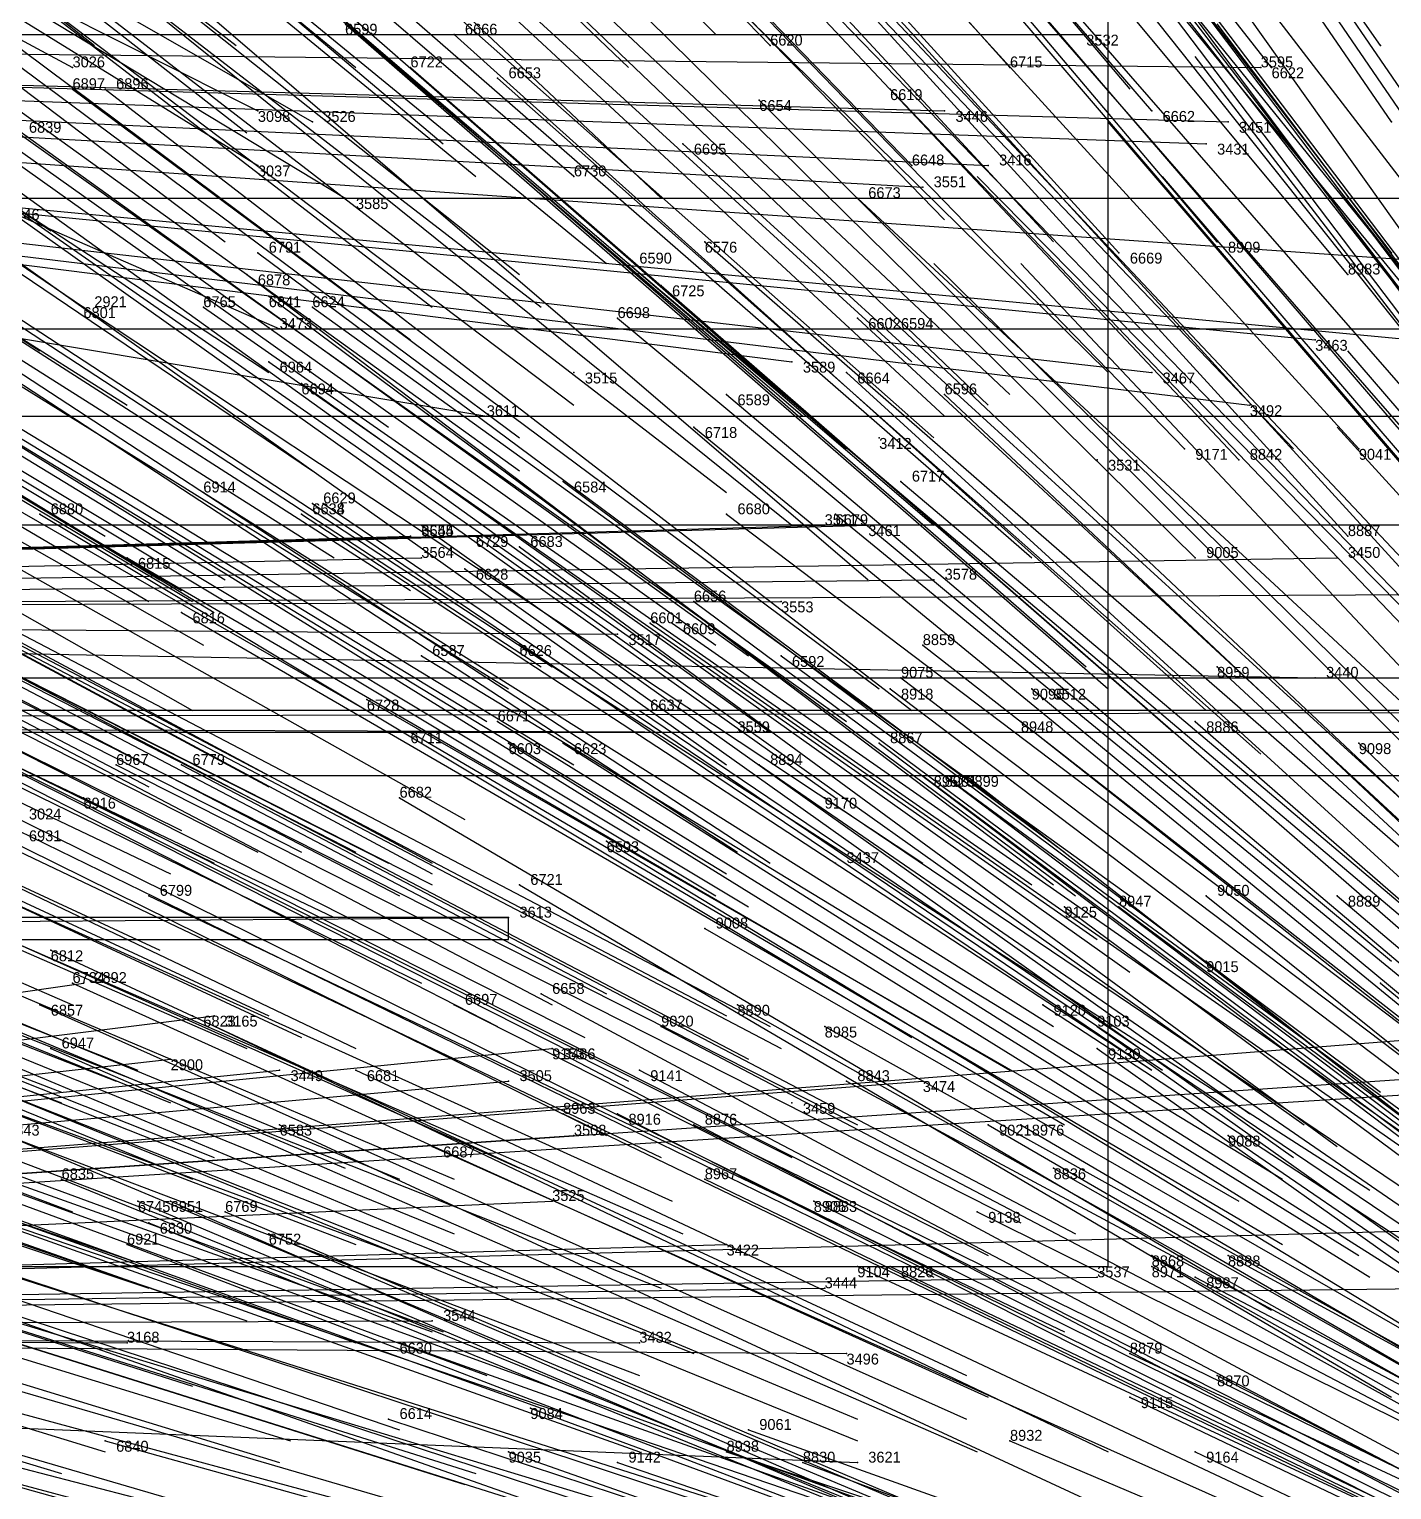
# Model space of a CAD drawing. Extents: x -0.5 to 0.59, y -0.5 to 0.59.
# Drawn here: x -0.269 to -0.144, y 0.0705 to 0.2045 of the extents above; entities that cross this region are included whole.
import ezdxf

# ---------------------------------------------------------------- set-up
doc = ezdxf.new("R2010")
doc.units = 0
for name, color, linetype in [('Clients', 3, 'CONTINUOUS'), ('Facilities', 3, 'CONTINUOUS'), ('Facilities_lines', 3, 'CONTINUOUS'), ('Min_max_boxes', 1, 'CONTINUOUS'), ('Normals', 1, 'CONTINUOUS'), ('Source_points', 5, 'CONTINUOUS'), ('Text', 3, 'CONTINUOUS')]:
    doc.layers.add(name, color=color, linetype=linetype)

msp = doc.modelspace()

# ---------------------------------------------------------------- linework, layer by layer
at = {"layer": 'Clients', "color": 5}
for p in [(-0.172, 0.204, -1.25), (-0.265, 0.201, -1.25), (-0.156, 0.201, -1.25), (-0.248, 0.197, -1.25), (-0.185, 0.197, -1.25), (-0.243, 0.196, -1.25), (-0.159, 0.196, -1.25), (-0.161, 0.194, -1.25), (-0.248, 0.192, -1.25), (-0.181, 0.192, -1.25), (-0.24, 0.189, -1.25), (-0.187, 0.19, -1.25), (-0.264, 0.179, -1.25), (-0.246, 0.177, -1.25), (-0.151, 0.176, -1.25), (-0.199, 0.174, -1.25), (-0.166, 0.173, -1.25), (-0.227, 0.169, -1.25), (-0.157, 0.17, -1.25), (-0.196, 0.159, -1.25), (-0.192, 0.159, -1.25), (-0.234, 0.158, -1.25), (-0.233, 0.156, -1.25), (-0.149, 0.156, -1.25), (-0.186, 0.154, -1.25), (-0.2, 0.152, -1.25), (-0.215, 0.149, -1.25), (-0.151, 0.145, -1.25), (-0.204, 0.14, -1.25), (-0.225, 0.123, -1.25), (-0.264, 0.117, -1.25), (-0.252, 0.114, -1.25), (-0.256, 0.11, -1.25), (-0.221, 0.111, -1.25), (-0.246, 0.109, -1.25), (-0.225, 0.108, -1.25), (-0.187, 0.108, -1.25), (-0.219, 0.103, -1.25), (-0.221, 0.097, -1.25), (-0.205, 0.093, -1.25), (-0.171, 0.09, -1.25), (-0.196, 0.089, -1.25), (-0.232, 0.086, -1.25), (-0.26, 0.084, -1.25), (-0.213, 0.084, -1.25), (-0.194, 0.083, -1.25), (-0.193, 0.073, -1.25)]:
    msp.add_point(p, dxfattribs=at)
at = {"layer": 'Facilities', "color": 3}
for p in [(-0.23, 0.204, -0.769), (-0.201, 0.203, -0.715), (-0.145, 0.203, -0.624), (-0.234, 0.201, -0.772), (-0.179, 0.201, -0.674), (-0.155, 0.201, -0.634), (-0.226, 0.2, -0.754), (-0.265, 0.199, -0.829), (-0.262, 0.199, -0.822), (-0.19, 0.199, -0.688), (-0.202, 0.198, -0.708), (-0.166, 0.197, -0.643), (-0.144, 0.196, -0.608), (-0.209, 0.194, -0.712), (-0.188, 0.192, -0.672), (-0.219, 0.191, -0.727), (-0.193, 0.189, -0.675), (-0.207, 0.185, -0.694), (-0.16, 0.185, -0.611), (-0.248, 0.184, -0.772), (-0.169, 0.184, -0.624), (-0.144, 0.184, -0.584), (-0.214, 0.183, -0.704), (-0.249, 0.182, -0.77), (-0.211, 0.181, -0.694), (-0.148, 0.182, -0.588), (-0.247, 0.18, -0.765), (-0.264, 0.179, -0.797), (-0.253, 0.179, -0.776), (-0.243, 0.179, -0.756), (-0.215, 0.178, -0.699), (-0.193, 0.178, -0.655), (-0.19, 0.178, -0.65), (-0.247, 0.174, -0.754), (-0.219, 0.173, -1.25), (-0.194, 0.173, -0.649), (-0.244, 0.172, -0.747), (-0.205, 0.171, -0.666), (-0.185, 0.171, -0.631), (-0.208, 0.168, -0.668), (-0.191, 0.167, -1.25), (-0.171, 0.165, -1.25), (-0.163, 0.166, -0.581), (-0.158, 0.165, -0.571), (-0.147, 0.166, -0.555), (-0.22, 0.163, -0.683), (-0.189, 0.163, -0.624), (-0.253, 0.162, -0.752), (-0.243, 0.161, -0.729), (-0.242, 0.161, -0.727), (-0.268, 0.16, -0.78), (-0.244, 0.16, -0.729), (-0.205, 0.16, -0.65), (-0.195, 0.16, -0.63), (-0.233, 0.159, -0.705), (-0.228, 0.158, -0.694), (-0.224, 0.157, -0.683), (-0.148, 0.158, -0.542), (-0.26, 0.156, -0.757), (-0.162, 0.156, -0.562), (-0.229, 0.155, -0.691), (-0.208, 0.152, -0.645), (-0.255, 0.151, -0.74), (-0.212, 0.15, -0.65), (-0.21, 0.15, -0.645), (-0.224, 0.148, -0.671), (-0.187, 0.148, -0.597), (-0.233, 0.147, -0.689), (-0.2, 0.147, -0.62), (-0.189, 0.145, -0.596), (-0.16, 0.146, -0.542), (-0.19, 0.144, -0.595), (-0.177, 0.144, -0.571), (-0.238, 0.143, -0.695), (-0.176, 0.143, -1.25), (-0.226, 0.141, -0.666), (-0.213, 0.142, -0.64), (-0.178, 0.141, -0.568), (-0.162, 0.141, -0.536), (-0.234, 0.14, -0.682), (-0.225, 0.139, -0.661), (-0.22, 0.139, -0.65), (-0.191, 0.139, -0.59), (-0.147, 0.139, -0.506), (-0.261, 0.137, -0.737), (-0.255, 0.137, -0.724), (-0.202, 0.137, -0.61), (-0.187, 0.136, -0.577), (-0.185, 0.136, -0.574), (-0.183, 0.136, -0.57), (-0.264, 0.134, -0.74), (-0.235, 0.134, -0.677), (-0.196, 0.134, -0.594), (-0.216, 0.13, -0.63), (-0.195, 0.128, -1.25), (-0.224, 0.126, -0.642), (-0.258, 0.125, -0.717), (-0.161, 0.125, -0.51), (-0.149, 0.125, -0.486), (-0.174, 0.124, -0.535), (-0.169, 0.124, -0.525), (-0.207, 0.122, -0.601), (-0.267, 0.12, -0.732), (-0.161, 0.119, -0.501), (-0.265, 0.117, -0.725), (-0.145, 0.117, -0.467), (-0.222, 0.116, -0.625), (-0.268, 0.115, -0.728), (-0.254, 0.114, -0.695), (-0.23, 0.115, -0.643), (-0.204, 0.115, -0.586), (-0.176, 0.115, -0.524), (-0.211, 0.113, -0.6), (-0.196, 0.113, -0.566), (-0.171, 0.113, -0.513), (-0.267, 0.111, -0.722), (-0.221, 0.111, -0.618), (-0.171, 0.111, -0.509), (-0.239, 0.109, -0.656), (-0.213, 0.109, -0.597), (-0.194, 0.108, -0.554), (-0.199, 0.106, -1.25), (-0.22, 0.105, -0.61), (-0.215, 0.105, -0.597), (-0.246, 0.104, -0.668), (-0.208, 0.104, -0.581), (-0.181, 0.104, -0.521), (-0.178, 0.104, -0.515), (-0.232, 0.102, -0.633), (-0.159, 0.103, -0.473), (-0.175, 0.1, -0.504), (-0.266, 0.099, -0.71), (-0.207, 0.099, -0.574), (-0.259, 0.097, -0.691), (-0.256, 0.097, -0.685), (-0.197, 0.097, -0.548), (-0.251, 0.096, -0.672), (-0.197, 0.096, -0.548), (-0.182, 0.096, -0.514), (-0.258, 0.095, -0.687), (-0.247, 0.094, -0.661), (-0.26, 0.093, -0.691), (-0.166, 0.092, -0.475), (-0.159, 0.092, -0.46), (-0.193, 0.091, -0.533), (-0.19, 0.091, -0.526), (-0.166, 0.091, -0.473), (-0.162, 0.09, -0.462), (-0.235, 0.084, -0.624), (-0.168, 0.083, -0.469), (-0.16, 0.081, -0.448), (-0.223, 0.078, -0.591), (-0.168, 0.079, -0.463), (-0.236, 0.077, -0.621), (-0.203, 0.076, -0.541), (-0.262, 0.075, -0.68), (-0.225, 0.074, -0.592), (-0.205, 0.074, -0.546), (-0.179, 0.075, -0.486), (-0.162, 0.074, -0.444), (-0.215, 0.073, -0.567), (-0.198, 0.073, -0.528)]:
    msp.add_point(p, dxfattribs=at)
at = {"layer": 'Facilities_lines', "color": 3}
for p, q in [((-0.402, 0.287, -1.25), (-0.24, 0.189, -1.25)), ((-0.402, 0.287, -1.25), (-0.248, 0.192, -1.25)), ((-0.402, 0.287, -1.25), (-0.243, 0.196, -1.25)), ((-0.413, 0.28, -1.247), (-0.264, 0.179, -1.25)), ((-0.413, 0.28, -1.247), (-0.265, 0.201, -1.25)), ((-0.413, 0.28, -1.247), (-0.248, 0.197, -1.25)), ((-0.423, 0.254, -1.25), (-0.246, 0.177, -1.25)), ((-0.437, 0.204, -1.25), (-0.181, 0.192, -1.25)), ((-0.437, 0.204, -1.25), (-0.161, 0.194, -1.25)), ((-0.437, 0.204, -1.25), (-0.185, 0.197, -1.25)), ((-0.437, 0.204, -1.25), (-0.159, 0.196, -1.25)), ((-0.437, 0.204, -1.25), (-0.151, 0.176, -1.25)), ((-0.437, 0.204, -1.25), (-0.166, 0.173, -1.25)), ((-0.437, 0.204, -1.25), (-0.157, 0.17, -1.25)), ((-0.437, 0.204, -1.25), (-0.172, 0.204, -1.25)), ((-0.437, 0.204, -1.25), (-0.142, 0.176, -1.25)), ((-0.437, 0.204, -1.25), (-0.187, 0.19, -1.25)), ((-0.437, 0.204, -1.25), (-0.199, 0.174, -1.25)), ((-0.437, 0.204, -1.25), (-0.123, 0.182, -1.25)), ((-0.437, 0.204, -1.25), (-0.156, 0.201, -1.25)), ((-0.437, 0.204, -1.25), (-0.227, 0.169, -1.25)), ((-0.473, 0.151, -1.242), (-0.192, 0.159, -1.25)), ((-0.473, 0.151, -1.242), (-0.196, 0.159, -1.25)), ((-0.473, 0.151, -1.242), (-0.234, 0.158, -1.25)), ((-0.473, 0.151, -1.242), (-0.149, 0.156, -1.25)), ((-0.473, 0.151, -1.242), (-0.233, 0.156, -1.25)), ((-0.473, 0.151, -1.242), (-0.186, 0.154, -1.25)), ((-0.473, 0.151, -1.242), (-0.068, 0.153, -1.25)), ((-0.473, 0.151, -1.242), (-0.2, 0.152, -1.25)), ((-0.473, 0.151, -1.242), (-0.151, 0.145, -1.25)), ((-0.473, 0.151, -1.242), (-0.215, 0.149, -1.25)), ((-0.477, 0.141, -1.244), (-0.065, 0.142, -1.25)), ((-0.477, 0.141, -1.244), (-0.204, 0.14, -1.25)), ((-0.481, 0.121, -1.24), (-0.225, 0.123, -1.25)), ((-0.483, 0.085, -1.25), (-0.264, 0.117, -1.25)), ((-0.483, 0.085, -1.25), (-0.252, 0.114, -1.25)), ((-0.483, 0.085, -1.25), (-0.127, 0.113, -1.25)), ((-0.483, 0.085, -1.25), (-0.221, 0.111, -1.25)), ((-0.483, 0.085, -1.25), (-0.256, 0.11, -1.25)), ((-0.483, 0.085, -1.25), (-0.116, 0.11, -1.25)), ((-0.483, 0.085, -1.25), (-0.246, 0.109, -1.25)), ((-0.483, 0.085, -1.25), (-0.187, 0.108, -1.25)), ((-0.483, 0.085, -1.25), (-0.225, 0.108, -1.25)), ((-0.483, 0.085, -1.25), (-0.139, 0.107, -1.25)), ((-0.483, 0.085, -1.25), (-0.219, 0.103, -1.25)), ((-0.483, 0.085, -1.25), (-0.221, 0.097, -1.25)), ((-0.483, 0.085, -1.25), (-0.115, 0.095, -1.25)), ((-0.483, 0.085, -1.25), (-0.205, 0.093, -1.25)), ((-0.483, 0.085, -1.25), (-0.171, 0.09, -1.25)), ((-0.483, 0.085, -1.25), (-0.138, 0.089, -1.25)), ((-0.483, 0.085, -1.25), (-0.196, 0.089, -1.25)), ((-0.483, 0.085, -1.25), (-0.232, 0.086, -1.25)), ((-0.483, 0.085, -1.25), (-0.26, 0.084, -1.25)), ((-0.483, 0.085, -1.25), (-0.213, 0.084, -1.25)), ((-0.483, 0.085, -1.25), (-0.194, 0.083, -1.25)), ((-0.483, 0.085, -1.25), (-0.193, 0.073, -1.25))]:
    msp.add_line(p, q, dxfattribs=at)
at = {"layer": 'Min_max_boxes', "color": 1}
for p, q in [((-0.17, 0.091, -1.25), (-0.17, 0.299, -1.25)), ((-0.17, 0.091, -1.093), (-0.17, 0.299, -1.093)), ((-0.402, 0.189, -1.25), (-0.122, 0.189, -1.25)), ((-0.402, 0.189, -1.25), (-0.122, 0.189, -1.25)), ((-0.423, 0.177, -1.25), (-0.126, 0.177, -1.25)), ((-0.423, 0.177, -1.25), (-0.126, 0.177, -1.25)), ((-0.437, 0.169, -1.25), (-0.123, 0.169, -1.25)), ((-0.437, 0.169, -1.25), (-0.123, 0.169, -1.25)), ((-0.068, 0.159, -1.25), (-0.473, 0.159, -1.25)), ((-0.068, 0.159, -1.242), (-0.473, 0.159, -1.242)), ((-0.473, 0.145, -1.25), (-0.068, 0.145, -1.25)), ((-0.473, 0.145, -1.242), (-0.068, 0.145, -1.242)), ((-0.065, 0.142, -1.25), (-0.477, 0.142, -1.25)), ((-0.065, 0.142, -1.244), (-0.477, 0.142, -1.244)), ((-0.477, 0.14, -1.25), (-0.065, 0.14, -1.25)), ((-0.477, 0.14, -1.244), (-0.065, 0.14, -1.244)), ((-0.115, 0.136, -1.25), (-0.483, 0.136, -1.25)), ((-0.115, 0.136, -0.978), (-0.483, 0.136, -0.978)), ((-0.225, 0.123, -1.25), (-0.481, 0.123, -1.25)), ((-0.225, 0.123, -1.24), (-0.481, 0.123, -1.24)), ((-0.225, 0.121, -1.25), (-0.225, 0.123, -1.25)), ((-0.225, 0.121, -1.24), (-0.225, 0.123, -1.24)), ((-0.225, 0.123, -1.25), (-0.225, 0.123, -1.24)), ((-0.481, 0.121, -1.25), (-0.225, 0.121, -1.25)), ((-0.481, 0.121, -1.24), (-0.225, 0.121, -1.24)), ((-0.225, 0.121, -1.25), (-0.225, 0.121, -1.24)), ((-0.429, 0.091, -1.25), (-0.17, 0.091, -1.25)), ((-0.429, 0.091, -1.093), (-0.17, 0.091, -1.093)), ((-0.17, 0.091, -1.25), (-0.17, 0.091, -1.093))]:
    msp.add_line(p, q, dxfattribs=at)
at = {"layer": 'Normals', "color": 1}
for p, q in [((-0.145, 0.203, -0.624), (-0.198, 0.279, -0.586)), ((-0.155, 0.201, -0.634), (-0.212, 0.274, -0.597)), ((-0.144, 0.196, -0.608), (-0.196, 0.272, -0.57)), ((-0.271, 0.27, -0.956), (-0.206, 0.204, -0.994)), ((-0.201, 0.203, -0.715), (-0.266, 0.27, -0.678)), ((-0.179, 0.201, -0.674), (-0.241, 0.27, -0.636)), ((-0.228, 0.27, -0.882), (-0.168, 0.199, -0.92)), ((-0.166, 0.197, -0.643), (-0.226, 0.267, -0.606)), ((-0.281, 0.265, -0.966), (-0.214, 0.201, -1.003)), ((-0.335, 0.26, -1.061), (-0.263, 0.203, -1.099)), ((-0.323, 0.26, -1.037), (-0.25, 0.203, -1.074)), ((-0.311, 0.26, -1.014), (-0.239, 0.201, -1.051)), ((-0.188, 0.192, -0.672), (-0.253, 0.259, -0.635)), ((-0.144, 0.184, -0.584), (-0.201, 0.258, -0.548)), ((-0.16, 0.185, -0.611), (-0.22, 0.256, -0.574)), ((-0.302, 0.254, -0.986), (-0.231, 0.194, -1.024)), ((-0.25, 0.254, -0.89), (-0.185, 0.187, -0.926)), ((-0.148, 0.182, -0.588), (-0.208, 0.254, -0.551)), ((-0.322, 0.252, -1.022), (-0.249, 0.195, -1.06)), ((-0.219, 0.191, -0.727), (-0.29, 0.252, -0.69)), ((-0.279, 0.253, -0.94), (-0.211, 0.189, -0.977)), ((-0.238, 0.253, -0.868), (-0.175, 0.185, -0.905)), ((-0.169, 0.184, -0.624), (-0.231, 0.252, -0.586)), ((-0.3, 0.25, -0.976), (-0.228, 0.191, -1.013)), ((-0.138, 0.175, -0.557), (-0.197, 0.247, -0.521)), ((-0.128, 0.171, -0.533), (-0.184, 0.244, -0.496)), ((-0.288, 0.242, -0.941), (-0.216, 0.183, -0.978)), ((-0.325, 0.241, -1.012), (-0.251, 0.185, -1.049)), ((-0.297, 0.24, -0.954), (-0.224, 0.182, -0.991)), ((-0.344, 0.238, -1.046), (-0.267, 0.186, -1.083)), ((-0.236, 0.238, -0.839), (-0.17, 0.173, -0.876)), ((-0.129, 0.165, -0.524), (-0.188, 0.238, -0.488)), ((-0.306, 0.236, -0.965), (-0.232, 0.179, -1.003)), ((-0.296, 0.236, -0.947), (-0.222, 0.179, -0.983)), ((-0.257, 0.237, -0.873), (-0.188, 0.174, -0.91)), ((-0.147, 0.166, -0.555), (-0.21, 0.235, -0.518)), ((-0.248, 0.234, -0.852), (-0.181, 0.17, -0.89)), ((-0.246, 0.234, -0.85), (-0.179, 0.171, -0.887)), ((-0.128, 0.161, -0.514), (-0.185, 0.234, -0.478)), ((-0.309, 0.232, -0.965), (-0.234, 0.176, -1.002)), ((-0.253, 0.232, -0.858), (-0.185, 0.169, -0.895)), ((-0.163, 0.166, -0.581), (-0.227, 0.232, -0.544)), ((-0.158, 0.165, -0.571), (-0.222, 0.233, -0.534)), ((-0.217, 0.233, -0.796), (-0.153, 0.166, -0.834)), ((-0.137, 0.161, -0.528), (-0.198, 0.231, -0.492)), ((-0.124, 0.157, -0.5), (-0.18, 0.231, -0.463)), ((-0.269, 0.23, -0.885), (-0.198, 0.169, -0.922)), ((-0.265, 0.228, -0.873), (-0.194, 0.166, -0.909)), ((-0.256, 0.229, -0.858), (-0.186, 0.167, -0.895)), ((-0.132, 0.159, -0.516), (-0.193, 0.229, -0.479)), ((-0.111, 0.152, -0.471), (-0.163, 0.228, -0.433)), ((-0.148, 0.158, -0.542), (-0.211, 0.227, -0.505)), ((-0.293, 0.226, -0.926), (-0.219, 0.17, -0.963)), ((-0.124, 0.153, -0.493), (-0.182, 0.226, -0.456)), ((-0.122, 0.153, -0.489), (-0.178, 0.226, -0.451)), ((-0.347, 0.225, -1.034), (-0.268, 0.175, -1.07)), ((-0.325, 0.224, -0.987), (-0.247, 0.173, -1.024)), ((-0.119, 0.148, -0.476), (-0.175, 0.223, -0.439)), ((-0.109, 0.147, -0.457), (-0.161, 0.223, -0.418)), ((-0.312, 0.222, -0.956), (-0.236, 0.168, -0.993)), ((-0.298, 0.222, -0.929), (-0.224, 0.167, -0.967)), ((-0.339, 0.22, -1.01), (-0.26, 0.17, -1.046)), ((-0.162, 0.156, -0.562), (-0.228, 0.221, -0.525)), ((-0.128, 0.15, -0.493), (-0.189, 0.221, -0.457)), ((-0.115, 0.146, -0.465), (-0.171, 0.22, -0.427)), ((-0.279, 0.219, -0.887), (-0.205, 0.162, -0.924)), ((-0.256, 0.219, -0.843), (-0.186, 0.159, -0.88)), ((-0.118, 0.145, -0.468), (-0.174, 0.219, -0.43)), ((-0.299, 0.218, -0.925), (-0.224, 0.164, -0.963)), ((-0.32, 0.216, -0.964), (-0.243, 0.164, -1.002)), ((-0.271, 0.217, -0.868), (-0.199, 0.159, -0.905)), ((-0.247, 0.217, -0.822), (-0.177, 0.156, -0.86)), ((-0.127, 0.146, -0.483), (-0.187, 0.216, -0.446)), ((-0.262, 0.214, -0.847), (-0.192, 0.154, -0.884)), ((-0.134, 0.145, -0.493), (-0.197, 0.214, -0.458)), ((-0.109, 0.138, -0.441), (-0.163, 0.214, -0.402)), ((-0.135, 0.144, -0.494), (-0.2, 0.211, -0.458)), ((-0.193, 0.209, -0.711), (-0.129, 0.141, -0.748)), ((-0.242, 0.207, -0.796), (-0.172, 0.146, -0.833)), ((-0.342, 0.206, -0.998), (-0.262, 0.158, -1.034)), ((-0.32, 0.206, -0.952), (-0.241, 0.156, -0.989)), ((-0.24, 0.205, -0.79), (-0.17, 0.144, -0.827)), ((-0.23, 0.204, -0.769), (-0.161, 0.142, -0.805)), ((-0.172, 0.204, -1.25), (-0.172, 0.204, -1.15)), ((-0.104, 0.131, -0.419), (-0.16, 0.205, -0.38)), ((-0.312, 0.203, -0.931), (-0.234, 0.153, -0.968)), ((-0.337, 0.202, -0.982), (-0.257, 0.154, -1.019)), ((-0.33, 0.202, -0.968), (-0.251, 0.154, -1.006)), ((-0.282, 0.202, -0.866), (-0.206, 0.148, -0.903)), ((-0.278, 0.201, -0.858), (-0.203, 0.147, -0.895)), ((-0.265, 0.201, -1.25), (-0.265, 0.201, -1.15)), ((-0.234, 0.201, -0.772), (-0.164, 0.14, -0.809)), ((-0.106, 0.129, -0.417), (-0.162, 0.202, -0.378)), ((-0.156, 0.201, -1.25), (-0.156, 0.201, -1.15)), ((-0.335, 0.2, -0.975), (-0.255, 0.153, -1.012)), ((-0.226, 0.2, -0.754), (-0.156, 0.138, -0.791)), ((-0.338, 0.199, -0.98), (-0.258, 0.152, -1.017)), ((-0.333, 0.199, -0.971), (-0.254, 0.152, -1.008)), ((-0.331, 0.199, -0.965), (-0.252, 0.151, -1.003)), ((-0.286, 0.199, -0.871), (-0.21, 0.146, -0.908)), ((-0.265, 0.199, -0.829), (-0.191, 0.144, -0.867)), ((-0.262, 0.199, -0.822), (-0.188, 0.142, -0.859)), ((-0.19, 0.199, -0.688), (-0.126, 0.132, -0.725)), ((-0.3, 0.197, -0.897), (-0.222, 0.146, -0.935)), ((-0.299, 0.197, -0.894), (-0.221, 0.146, -0.931)), ((-0.248, 0.197, -1.25), (-0.248, 0.197, -1.15)), ((-0.202, 0.198, -0.708), (-0.136, 0.132, -0.744)), ((-0.185, 0.197, -1.25), (-0.185, 0.197, -1.15)), ((-0.243, 0.196, -1.25), (-0.243, 0.196, -1.15)), ((-0.11, 0.126, -0.418), (-0.17, 0.196, -0.379)), ((-0.159, 0.196, -1.25), (-0.159, 0.196, -1.15)), ((-0.27, 0.195, -0.832), (-0.194, 0.141, -0.87)), ((-0.334, 0.194, -0.965), (-0.253, 0.148, -1.003)), ((-0.304, 0.193, -0.9), (-0.225, 0.144, -0.937)), ((-0.276, 0.194, -0.843), (-0.201, 0.14, -0.881)), ((-0.209, 0.194, -0.712), (-0.14, 0.131, -0.749)), ((-0.161, 0.194, -1.25), (-0.161, 0.194, -1.15)), ((-0.248, 0.192, -1.25), (-0.248, 0.192, -1.15)), ((-0.181, 0.192, -1.25), (-0.181, 0.192, -1.15)), ((-0.281, 0.191, -0.849), (-0.205, 0.137, -0.887)), ((-0.117, 0.125, -0.429), (-0.182, 0.191, -0.39)), ((-0.105, 0.121, -0.401), (-0.165, 0.191, -0.362)), ((-0.306, 0.189, -0.9), (-0.227, 0.141, -0.937)), ((-0.24, 0.189, -1.25), (-0.24, 0.189, -1.15)), ((-0.193, 0.189, -0.675), (-0.125, 0.126, -0.713)), ((-0.187, 0.19, -1.25), (-0.187, 0.19, -1.15)), ((-0.092, 0.117, -0.371), (-0.149, 0.19, -0.334)), ((-0.335, 0.188, -0.959), (-0.254, 0.142, -0.997)), ((-0.318, 0.188, -0.924), (-0.238, 0.142, -0.961)), ((-0.271, 0.188, -0.825), (-0.195, 0.134, -0.862)), ((-0.298, 0.185, -0.877), (-0.219, 0.137, -0.914)), ((-0.207, 0.185, -0.694), (-0.137, 0.124, -0.731)), ((-0.248, 0.184, -0.772), (-0.174, 0.129, -0.81)), ((-0.214, 0.183, -0.704), (-0.143, 0.123, -0.741)), ((-0.12, 0.118, -0.421), (-0.186, 0.183, -0.383)), ((-0.115, 0.116, -0.408), (-0.178, 0.183, -0.369)), ((-0.249, 0.182, -0.77), (-0.175, 0.126, -0.807)), ((-0.211, 0.181, -0.694), (-0.141, 0.12, -0.731)), ((-0.292, 0.18, -0.858), (-0.213, 0.131, -0.895)), ((-0.282, 0.18, -0.836), (-0.204, 0.129, -0.873)), ((-0.247, 0.18, -0.765), (-0.173, 0.125, -0.803)), ((-0.329, 0.179, -0.937), (-0.247, 0.135, -0.974)), ((-0.279, 0.179, -0.828), (-0.201, 0.128, -0.865)), ((-0.264, 0.179, -1.25), (-0.264, 0.179, -1.15)), ((-0.264, 0.179, -0.797), (-0.187, 0.128, -0.835)), ((-0.253, 0.179, -0.776), (-0.177, 0.126, -0.814)), ((-0.243, 0.179, -0.756), (-0.168, 0.125, -0.793)), ((-0.34, 0.178, -0.959), (-0.258, 0.135, -0.996)), ((-0.309, 0.177, -0.892), (-0.229, 0.132, -0.929)), ((-0.246, 0.177, -1.25), (-0.246, 0.177, -1.15)), ((-0.215, 0.178, -0.699), (-0.144, 0.119, -0.735)), ((-0.193, 0.178, -0.655), (-0.125, 0.115, -0.693)), ((-0.19, 0.178, -0.65), (-0.122, 0.114, -0.688)), ((-0.151, 0.176, -1.25), (-0.151, 0.176, -1.15)), ((-0.284, 0.175, -0.834), (-0.205, 0.127, -0.871)), ((-0.088, 0.105, -0.342), (-0.148, 0.175, -0.304)), ((-0.286, 0.173, -0.835), (-0.206, 0.125, -0.872)), ((-0.247, 0.174, -0.754), (-0.171, 0.121, -0.792)), ((-0.219, 0.173, -1.25), (-0.219, 0.173, -1.15)), ((-0.199, 0.174, -1.25), (-0.199, 0.174, -1.15)), ((-0.194, 0.173, -0.649), (-0.125, 0.11, -0.686)), ((-0.166, 0.173, -1.25), (-0.166, 0.173, -1.15)), ((-0.338, 0.172, -0.949), (-0.255, 0.131, -0.986)), ((-0.314, 0.172, -0.894), (-0.232, 0.128, -0.932)), ((-0.283, 0.172, -0.827), (-0.203, 0.124, -0.864)), ((-0.244, 0.172, -0.747), (-0.168, 0.118, -0.784)), ((-0.331, 0.171, -0.931), (-0.248, 0.129, -0.968)), ((-0.327, 0.171, -0.922), (-0.244, 0.129, -0.959)), ((-0.321, 0.171, -0.91), (-0.239, 0.129, -0.948)), ((-0.314, 0.171, -0.893), (-0.232, 0.127, -0.931)), ((-0.205, 0.171, -0.666), (-0.134, 0.111, -0.704)), ((-0.185, 0.171, -0.631), (-0.118, 0.108, -0.668)), ((-0.336, 0.169, -0.94), (-0.252, 0.128, -0.976)), ((-0.319, 0.17, -0.903), (-0.236, 0.128, -0.941)), ((-0.227, 0.169, -1.25), (-0.227, 0.169, -1.15)), ((-0.157, 0.17, -1.25), (-0.157, 0.17, -1.15)), ((-0.318, 0.168, -0.898), (-0.235, 0.125, -0.935)), ((-0.315, 0.168, -0.892), (-0.232, 0.126, -0.93)), ((-0.208, 0.168, -0.668), (-0.136, 0.109, -0.705)), ((-0.087, 0.1, -0.331), (-0.149, 0.168, -0.293)), ((-0.34, 0.167, -0.948), (-0.256, 0.127, -0.984)), ((-0.191, 0.167, -1.25), (-0.191, 0.167, -1.15)), ((-0.171, 0.165, -1.25), (-0.171, 0.165, -1.15)), ((-0.325, 0.163, -0.908), (-0.241, 0.123, -0.946)), ((-0.22, 0.163, -0.683), (-0.145, 0.107, -0.719)), ((-0.189, 0.163, -0.624), (-0.118, 0.103, -0.661)), ((-0.253, 0.162, -0.752), (-0.175, 0.113, -0.79)), ((-0.243, 0.161, -0.729), (-0.166, 0.109, -0.766)), ((-0.242, 0.161, -0.727), (-0.165, 0.109, -0.765)), ((-0.268, 0.16, -0.78), (-0.188, 0.112, -0.817)), ((-0.244, 0.16, -0.729), (-0.166, 0.109, -0.766)), ((-0.205, 0.16, -0.65), (-0.131, 0.104, -0.687)), ((-0.195, 0.16, -0.63), (-0.123, 0.101, -0.667)), ((-0.341, 0.159, -0.94), (-0.257, 0.12, -0.977)), ((-0.298, 0.159, -0.843), (-0.216, 0.116, -0.881)), ((-0.233, 0.159, -0.705), (-0.157, 0.105, -0.74)), ((-0.196, 0.159, -1.25), (-0.196, 0.159, -1.15)), ((-0.192, 0.159, -1.25), (-0.192, 0.159, -1.15)), ((-0.317, 0.158, -0.885), (-0.233, 0.117, -0.922)), ((-0.303, 0.158, -0.854), (-0.221, 0.115, -0.891)), ((-0.287, 0.157, -0.818), (-0.205, 0.114, -0.855)), ((-0.234, 0.158, -1.25), (-0.234, 0.158, -1.15)), ((-0.228, 0.158, -0.694), (-0.152, 0.104, -0.73)), ((-0.224, 0.157, -0.683), (-0.149, 0.102, -0.72)), ((-0.283, 0.156, -0.808), (-0.201, 0.113, -0.845)), ((-0.26, 0.156, -0.757), (-0.179, 0.109, -0.794)), ((-0.233, 0.156, -1.25), (-0.233, 0.156, -1.15)), ((-0.149, 0.156, -1.25), (-0.149, 0.156, -1.15)), ((-0.308, 0.155, -0.863), (-0.226, 0.113, -0.901)), ((-0.229, 0.155, -0.691), (-0.153, 0.101, -0.727)), ((-0.331, 0.153, -0.912), (-0.247, 0.114, -0.95)), ((-0.301, 0.154, -0.845), (-0.218, 0.112, -0.882)), ((-0.285, 0.153, -0.807), (-0.203, 0.11, -0.845)), ((-0.282, 0.154, -0.803), (-0.2, 0.111, -0.841)), ((-0.186, 0.154, -1.25), (-0.186, 0.154, -1.15)), ((-0.35, 0.152, -0.955), (-0.265, 0.115, -0.991)), ((-0.208, 0.152, -0.645), (-0.134, 0.097, -0.682)), ((-0.2, 0.152, -1.25), (-0.2, 0.152, -1.15)), ((-0.328, 0.151, -0.902), (-0.244, 0.112, -0.939)), ((-0.323, 0.151, -0.89), (-0.239, 0.111, -0.928)), ((-0.255, 0.151, -0.74), (-0.174, 0.104, -0.777)), ((-0.297, 0.15, -0.832), (-0.214, 0.108, -0.869)), ((-0.215, 0.149, -1.25), (-0.215, 0.149, -1.15)), ((-0.212, 0.15, -0.65), (-0.136, 0.097, -0.687)), ((-0.21, 0.15, -0.645), (-0.134, 0.097, -0.682)), ((-0.334, 0.148, -0.913), (-0.249, 0.111, -0.95)), ((-0.224, 0.148, -0.671), (-0.146, 0.098, -0.709)), ((-0.187, 0.148, -0.597), (-0.114, 0.091, -0.635)), ((-0.233, 0.147, -0.689), (-0.154, 0.099, -0.726)), ((-0.2, 0.147, -0.62), (-0.125, 0.092, -0.657)), ((-0.276, 0.146, -0.78), (-0.193, 0.104, -0.818)), ((-0.189, 0.145, -0.596), (-0.115, 0.089, -0.634)), ((-0.16, 0.146, -0.542), (-0.092, 0.083, -0.58)), ((-0.151, 0.145, -1.25), (-0.151, 0.145, -1.15)), ((-0.299, 0.144, -0.83), (-0.216, 0.103, -0.867)), ((-0.19, 0.144, -0.595), (-0.116, 0.088, -0.633)), ((-0.177, 0.144, -0.571), (-0.106, 0.085, -0.609)), ((-0.345, 0.143, -0.935), (-0.259, 0.109, -0.972)), ((-0.238, 0.143, -0.695), (-0.158, 0.097, -0.732)), ((-0.176, 0.143, -1.25), (-0.176, 0.143, -1.15)), ((-0.348, 0.142, -0.939), (-0.261, 0.108, -0.976)), ((-0.342, 0.141, -0.925), (-0.256, 0.106, -0.963)), ((-0.295, 0.141, -0.817), (-0.211, 0.101, -0.854)), ((-0.281, 0.142, -0.788), (-0.199, 0.101, -0.826)), ((-0.226, 0.141, -0.666), (-0.147, 0.092, -0.702)), ((-0.213, 0.142, -0.64), (-0.136, 0.09, -0.677)), ((-0.178, 0.141, -0.568), (-0.106, 0.084, -0.606)), ((-0.162, 0.141, -0.536), (-0.092, 0.08, -0.574)), ((-0.353, 0.14, -0.949), (-0.266, 0.107, -0.986)), ((-0.234, 0.14, -0.682), (-0.154, 0.093, -0.719)), ((-0.204, 0.14, -1.25), (-0.204, 0.14, -1.15)), ((-0.353, 0.139, -0.949), (-0.266, 0.106, -0.986)), ((-0.225, 0.139, -0.661), (-0.146, 0.09, -0.697)), ((-0.22, 0.139, -0.65), (-0.141, 0.089, -0.687)), ((-0.191, 0.139, -0.59), (-0.117, 0.083, -0.628)), ((-0.147, 0.139, -0.506), (-0.08, 0.075, -0.543)), ((-0.309, 0.138, -0.846), (-0.224, 0.1, -0.883)), ((-0.28, 0.137, -0.779), (-0.197, 0.096, -0.817)), ((-0.261, 0.137, -0.737), (-0.178, 0.095, -0.774)), ((-0.255, 0.137, -0.724), (-0.173, 0.094, -0.761)), ((-0.202, 0.137, -0.61), (-0.125, 0.084, -0.647)), ((-0.326, 0.136, -0.882), (-0.24, 0.1, -0.919)), ((-0.187, 0.136, -0.577), (-0.112, 0.08, -0.615)), ((-0.185, 0.136, -0.574), (-0.111, 0.08, -0.612)), ((-0.183, 0.136, -0.57), (-0.11, 0.079, -0.607)), ((-0.34, 0.134, -0.913), (-0.254, 0.099, -0.95)), ((-0.338, 0.135, -0.909), (-0.252, 0.101, -0.947)), ((-0.32, 0.134, -0.868), (-0.235, 0.099, -0.906)), ((-0.315, 0.135, -0.858), (-0.23, 0.099, -0.894)), ((-0.294, 0.135, -0.81), (-0.21, 0.097, -0.848)), ((-0.264, 0.134, -0.74), (-0.181, 0.092, -0.776)), ((-0.235, 0.134, -0.677), (-0.155, 0.087, -0.713)), ((-0.196, 0.134, -0.594), (-0.119, 0.082, -0.631)), ((-0.294, 0.131, -0.805), (-0.209, 0.094, -0.842)), ((-0.27, 0.131, -0.749), (-0.186, 0.09, -0.786)), ((-0.216, 0.13, -0.63), (-0.137, 0.082, -0.667)), ((-0.352, 0.129, -0.936), (-0.265, 0.096, -0.973)), ((-0.316, 0.129, -0.853), (-0.23, 0.094, -0.89)), ((-0.342, 0.128, -0.913), (-0.255, 0.095, -0.95)), ((-0.195, 0.128, -1.25), (-0.195, 0.128, -1.15)), ((-0.325, 0.126, -0.872), (-0.239, 0.093, -0.91)), ((-0.224, 0.126, -0.642), (-0.144, 0.079, -0.679)), ((-0.258, 0.125, -0.717), (-0.174, 0.085, -0.754)), ((-0.161, 0.125, -0.51), (-0.089, 0.067, -0.547)), ((-0.149, 0.125, -0.486), (-0.078, 0.065, -0.524)), ((-0.174, 0.124, -0.535), (-0.1, 0.069, -0.574)), ((-0.169, 0.124, -0.525), (-0.095, 0.069, -0.563)), ((-0.319, 0.123, -0.854), (-0.232, 0.091, -0.891)), ((-0.312, 0.123, -0.838), (-0.226, 0.089, -0.876)), ((-0.297, 0.123, -0.804), (-0.211, 0.089, -0.841)), ((-0.225, 0.123, -1.25), (-0.225, 0.123, -1.15)), ((-0.207, 0.122, -0.601), (-0.127, 0.076, -0.639)), ((-0.346, 0.121, -0.916), (-0.258, 0.091, -0.954)), ((-0.267, 0.12, -0.732), (-0.183, 0.081, -0.769)), ((-0.345, 0.118, -0.913), (-0.258, 0.089, -0.95)), ((-0.343, 0.119, -0.906), (-0.255, 0.088, -0.944)), ((-0.161, 0.119, -0.501), (-0.088, 0.061, -0.537)), ((-0.318, 0.117, -0.847), (-0.231, 0.085, -0.884)), ((-0.294, 0.117, -0.792), (-0.208, 0.083, -0.829)), ((-0.265, 0.117, -0.725), (-0.181, 0.079, -0.762)), ((-0.264, 0.117, -1.25), (-0.264, 0.117, -1.15)), ((-0.145, 0.117, -0.467), (-0.074, 0.058, -0.503)), ((-0.337, 0.116, -0.89), (-0.249, 0.086, -0.928)), ((-0.319, 0.116, -0.85), (-0.232, 0.085, -0.887)), ((-0.222, 0.116, -0.625), (-0.14, 0.072, -0.662)), ((-0.326, 0.115, -0.865), (-0.239, 0.084, -0.903)), ((-0.3, 0.114, -0.803), (-0.213, 0.081, -0.84)), ((-0.268, 0.115, -0.728), (-0.183, 0.077, -0.765)), ((-0.254, 0.114, -0.695), (-0.17, 0.074, -0.732)), ((-0.252, 0.114, -1.25), (-0.252, 0.114, -1.15)), ((-0.23, 0.115, -0.643), (-0.147, 0.073, -0.679)), ((-0.204, 0.115, -0.586), (-0.124, 0.07, -0.624)), ((-0.176, 0.115, -0.524), (-0.098, 0.064, -0.561)), ((-0.314, 0.113, -0.835), (-0.227, 0.081, -0.872)), ((-0.279, 0.113, -0.752), (-0.193, 0.077, -0.79)), ((-0.211, 0.113, -0.6), (-0.129, 0.07, -0.637)), ((-0.196, 0.113, -0.566), (-0.115, 0.068, -0.604)), ((-0.171, 0.113, -0.513), (-0.095, 0.059, -0.55)), ((-0.279, 0.11, -0.749), (-0.193, 0.075, -0.787)), ((-0.267, 0.111, -0.722), (-0.182, 0.074, -0.759)), ((-0.256, 0.11, -1.25), (-0.256, 0.11, -1.15)), ((-0.221, 0.111, -1.25), (-0.221, 0.111, -1.15)), ((-0.221, 0.111, -0.618), (-0.139, 0.068, -0.656)), ((-0.171, 0.111, -0.509), (-0.095, 0.057, -0.546)), ((-0.308, 0.109, -0.818), (-0.222, 0.078, -0.856)), ((-0.246, 0.109, -1.25), (-0.246, 0.109, -1.15)), ((-0.239, 0.109, -0.656), (-0.154, 0.069, -0.693)), ((-0.213, 0.109, -0.597), (-0.131, 0.066, -0.635)), ((-0.342, 0.108, -0.897), (-0.254, 0.08, -0.935)), ((-0.225, 0.108, -1.25), (-0.225, 0.108, -1.15)), ((-0.194, 0.108, -0.554), (-0.112, 0.064, -0.591)), ((-0.187, 0.108, -1.25), (-0.187, 0.108, -1.15)), ((-0.323, 0.106, -0.849), (-0.235, 0.076, -0.886)), ((-0.199, 0.106, -1.25), (-0.199, 0.106, -1.15)), ((-0.3, 0.105, -0.796), (-0.213, 0.074, -0.833)), ((-0.22, 0.105, -0.61), (-0.137, 0.065, -0.648)), ((-0.215, 0.105, -0.597), (-0.132, 0.063, -0.635)), ((-0.246, 0.104, -0.668), (-0.162, 0.065, -0.706)), ((-0.208, 0.104, -0.581), (-0.124, 0.063, -0.618)), ((-0.181, 0.104, -0.521), (-0.1, 0.057, -0.558)), ((-0.178, 0.104, -0.515), (-0.098, 0.057, -0.552)), ((-0.333, 0.102, -0.872), (-0.245, 0.075, -0.909)), ((-0.271, 0.103, -0.725), (-0.185, 0.067, -0.762)), ((-0.232, 0.102, -0.633), (-0.147, 0.064, -0.67)), ((-0.219, 0.103, -1.25), (-0.219, 0.103, -1.15)), ((-0.159, 0.103, -0.473), (-0.083, 0.051, -0.512)), ((-0.351, 0.101, -0.912), (-0.262, 0.074, -0.95)), ((-0.279, 0.101, -0.741), (-0.191, 0.069, -0.778)), ((-0.334, 0.1, -0.873), (-0.246, 0.073, -0.91)), ((-0.317, 0.1, -0.83), (-0.228, 0.072, -0.867)), ((-0.175, 0.1, -0.504), (-0.094, 0.054, -0.542)), ((-0.355, 0.099, -0.922), (-0.266, 0.072, -0.959)), ((-0.318, 0.099, -0.833), (-0.229, 0.071, -0.87)), ((-0.304, 0.098, -0.798), (-0.216, 0.067, -0.835)), ((-0.28, 0.098, -0.742), (-0.192, 0.068, -0.778)), ((-0.266, 0.099, -0.71), (-0.18, 0.064, -0.747)), ((-0.207, 0.099, -0.574), (-0.124, 0.059, -0.612)), ((-0.302, 0.097, -0.793), (-0.214, 0.068, -0.83)), ((-0.259, 0.097, -0.691), (-0.174, 0.061, -0.73)), ((-0.256, 0.097, -0.685), (-0.171, 0.06, -0.723)), ((-0.221, 0.097, -1.25), (-0.221, 0.097, -1.15)), ((-0.197, 0.097, -0.548), (-0.114, 0.056, -0.586)), ((-0.289, 0.096, -0.762), (-0.201, 0.068, -0.8)), ((-0.288, 0.096, -0.759), (-0.2, 0.067, -0.797)), ((-0.251, 0.096, -0.672), (-0.166, 0.06, -0.711)), ((-0.197, 0.096, -0.548), (-0.114, 0.055, -0.586)), ((-0.182, 0.096, -0.514), (-0.099, 0.055, -0.552)), ((-0.302, 0.094, -0.79), (-0.213, 0.066, -0.827)), ((-0.258, 0.095, -0.687), (-0.172, 0.06, -0.725)), ((-0.247, 0.094, -0.661), (-0.162, 0.058, -0.699)), ((-0.349, 0.093, -0.903), (-0.26, 0.068, -0.94)), ((-0.26, 0.093, -0.691), (-0.174, 0.06, -0.729)), ((-0.205, 0.093, -1.25), (-0.205, 0.093, -1.15)), ((-0.166, 0.092, -0.475), (-0.086, 0.047, -0.514)), ((-0.159, 0.092, -0.46), (-0.078, 0.048, -0.498)), ((-0.287, 0.091, -0.752), (-0.198, 0.064, -0.79)), ((-0.193, 0.091, -0.533), (-0.109, 0.052, -0.57)), ((-0.19, 0.091, -0.526), (-0.106, 0.051, -0.563)), ((-0.171, 0.09, -1.25), (-0.171, 0.09, -1.15)), ((-0.166, 0.091, -0.473), (-0.085, 0.046, -0.511)), ((-0.162, 0.09, -0.462), (-0.08, 0.047, -0.501)), ((-0.196, 0.089, -1.25), (-0.196, 0.089, -1.15)), ((-0.326, 0.086, -0.843), (-0.236, 0.062, -0.879)), ((-0.232, 0.086, -1.25), (-0.232, 0.086, -1.15)), ((-0.305, 0.084, -0.791), (-0.216, 0.058, -0.828)), ((-0.285, 0.084, -0.742), (-0.196, 0.058, -0.78)), ((-0.26, 0.084, -1.25), (-0.26, 0.084, -1.15)), ((-0.235, 0.084, -0.624), (-0.148, 0.053, -0.661)), ((-0.213, 0.084, -1.25), (-0.213, 0.084, -1.15)), ((-0.194, 0.083, -1.25), (-0.194, 0.083, -1.15)), ((-0.168, 0.083, -0.469), (-0.084, 0.044, -0.507)), ((-0.16, 0.081, -0.448), (-0.078, 0.039, -0.486)), ((-0.279, 0.08, -0.727), (-0.19, 0.056, -0.764)), ((-0.291, 0.078, -0.754), (-0.202, 0.055, -0.793)), ((-0.223, 0.078, -0.591), (-0.136, 0.046, -0.627)), ((-0.168, 0.079, -0.463), (-0.084, 0.039, -0.501)), ((-0.236, 0.077, -0.621), (-0.148, 0.048, -0.658)), ((-0.203, 0.076, -0.541), (-0.116, 0.045, -0.58)), ((-0.262, 0.075, -0.68), (-0.172, 0.05, -0.717)), ((-0.225, 0.074, -0.592), (-0.137, 0.043, -0.628)), ((-0.205, 0.074, -0.546), (-0.118, 0.045, -0.585)), ((-0.179, 0.075, -0.486), (-0.094, 0.039, -0.523)), ((-0.162, 0.074, -0.444), (-0.078, 0.034, -0.482)), ((-0.215, 0.073, -0.567), (-0.127, 0.043, -0.604)), ((-0.198, 0.073, -0.528), (-0.112, 0.041, -0.566)), ((-0.193, 0.073, -1.25), (-0.193, 0.073, -1.15))]:
    msp.add_line(p, q, dxfattribs=at)
at = {"layer": 'Source_points', "color": 5}
for p in [(-0.23, 0.204, -0.769), (-0.172, 0.204, -1.25), (-0.201, 0.203, -0.715), (-0.145, 0.203, -0.624), (-0.265, 0.201, -1.25), (-0.234, 0.201, -0.772), (-0.179, 0.201, -0.674), (-0.156, 0.201, -1.25), (-0.155, 0.201, -0.634), (-0.226, 0.2, -0.754), (-0.265, 0.199, -0.829), (-0.262, 0.199, -0.822), (-0.19, 0.199, -0.688), (-0.248, 0.197, -1.25), (-0.202, 0.198, -0.708), (-0.185, 0.197, -1.25), (-0.166, 0.197, -0.643), (-0.243, 0.196, -1.25), (-0.159, 0.196, -1.25), (-0.144, 0.196, -0.608), (-0.209, 0.194, -0.712), (-0.161, 0.194, -1.25), (-0.248, 0.192, -1.25), (-0.188, 0.192, -0.672), (-0.181, 0.192, -1.25), (-0.219, 0.191, -0.727), (-0.24, 0.189, -1.25), (-0.193, 0.189, -0.675), (-0.187, 0.19, -1.25), (-0.207, 0.185, -0.694), (-0.16, 0.185, -0.611), (-0.248, 0.184, -0.772), (-0.169, 0.184, -0.624), (-0.144, 0.184, -0.584), (-0.214, 0.183, -0.704), (-0.249, 0.182, -0.77), (-0.211, 0.181, -0.694), (-0.148, 0.182, -0.588), (-0.247, 0.18, -0.765), (-0.264, 0.179, -1.25), (-0.264, 0.179, -0.797), (-0.253, 0.179, -0.776), (-0.243, 0.179, -0.756), (-0.246, 0.177, -1.25), (-0.215, 0.178, -0.699), (-0.193, 0.178, -0.655), (-0.19, 0.178, -0.65), (-0.151, 0.176, -1.25), (-0.247, 0.174, -0.754), (-0.219, 0.173, -1.25), (-0.199, 0.174, -1.25), (-0.194, 0.173, -0.649), (-0.166, 0.173, -1.25), (-0.244, 0.172, -0.747), (-0.205, 0.171, -0.666), (-0.185, 0.171, -0.631), (-0.227, 0.169, -1.25), (-0.157, 0.17, -1.25), (-0.208, 0.168, -0.668), (-0.191, 0.167, -1.25), (-0.171, 0.165, -1.25), (-0.163, 0.166, -0.581), (-0.158, 0.165, -0.571), (-0.147, 0.166, -0.555), (-0.22, 0.163, -0.683), (-0.189, 0.163, -0.624), (-0.253, 0.162, -0.752), (-0.243, 0.161, -0.729), (-0.242, 0.161, -0.727), (-0.268, 0.16, -0.78), (-0.244, 0.16, -0.729), (-0.205, 0.16, -0.65), (-0.195, 0.16, -0.63), (-0.233, 0.159, -0.705), (-0.196, 0.159, -1.25), (-0.192, 0.159, -1.25), (-0.234, 0.158, -1.25), (-0.228, 0.158, -0.694), (-0.224, 0.157, -0.683), (-0.148, 0.158, -0.542), (-0.26, 0.156, -0.757), (-0.233, 0.156, -1.25), (-0.162, 0.156, -0.562), (-0.149, 0.156, -1.25), (-0.229, 0.155, -0.691), (-0.186, 0.154, -1.25), (-0.208, 0.152, -0.645), (-0.2, 0.152, -1.25), (-0.255, 0.151, -0.74), (-0.215, 0.149, -1.25), (-0.212, 0.15, -0.65), (-0.21, 0.15, -0.645), (-0.224, 0.148, -0.671), (-0.187, 0.148, -0.597), (-0.233, 0.147, -0.689), (-0.2, 0.147, -0.62), (-0.189, 0.145, -0.596), (-0.16, 0.146, -0.542), (-0.151, 0.145, -1.25), (-0.19, 0.144, -0.595), (-0.177, 0.144, -0.571), (-0.238, 0.143, -0.695), (-0.176, 0.143, -1.25), (-0.226, 0.141, -0.666), (-0.213, 0.142, -0.64), (-0.178, 0.141, -0.568), (-0.162, 0.141, -0.536), (-0.234, 0.14, -0.682), (-0.204, 0.14, -1.25), (-0.225, 0.139, -0.661), (-0.22, 0.139, -0.65), (-0.191, 0.139, -0.59), (-0.147, 0.139, -0.506), (-0.261, 0.137, -0.737), (-0.255, 0.137, -0.724), (-0.202, 0.137, -0.61), (-0.187, 0.136, -0.577), (-0.185, 0.136, -0.574), (-0.183, 0.136, -0.57), (-0.264, 0.134, -0.74), (-0.235, 0.134, -0.677), (-0.196, 0.134, -0.594), (-0.216, 0.13, -0.63), (-0.195, 0.128, -1.25), (-0.224, 0.126, -0.642), (-0.258, 0.125, -0.717), (-0.161, 0.125, -0.51), (-0.149, 0.125, -0.486), (-0.174, 0.124, -0.535), (-0.169, 0.124, -0.525), (-0.225, 0.123, -1.25), (-0.207, 0.122, -0.601), (-0.267, 0.12, -0.732), (-0.161, 0.119, -0.501), (-0.265, 0.117, -0.725), (-0.264, 0.117, -1.25), (-0.145, 0.117, -0.467), (-0.222, 0.116, -0.625), (-0.268, 0.115, -0.728), (-0.254, 0.114, -0.695), (-0.252, 0.114, -1.25), (-0.23, 0.115, -0.643), (-0.204, 0.115, -0.586), (-0.176, 0.115, -0.524), (-0.211, 0.113, -0.6), (-0.196, 0.113, -0.566), (-0.171, 0.113, -0.513), (-0.267, 0.111, -0.722), (-0.256, 0.11, -1.25), (-0.221, 0.111, -1.25), (-0.221, 0.111, -0.618), (-0.171, 0.111, -0.509), (-0.246, 0.109, -1.25), (-0.239, 0.109, -0.656), (-0.213, 0.109, -0.597), (-0.225, 0.108, -1.25), (-0.194, 0.108, -0.554), (-0.187, 0.108, -1.25), (-0.199, 0.106, -1.25), (-0.22, 0.105, -0.61), (-0.215, 0.105, -0.597), (-0.246, 0.104, -0.668), (-0.208, 0.104, -0.581), (-0.181, 0.104, -0.521), (-0.178, 0.104, -0.515), (-0.232, 0.102, -0.633), (-0.219, 0.103, -1.25), (-0.159, 0.103, -0.473), (-0.175, 0.1, -0.504), (-0.266, 0.099, -0.71), (-0.207, 0.099, -0.574), (-0.259, 0.097, -0.691), (-0.256, 0.097, -0.685), (-0.221, 0.097, -1.25), (-0.197, 0.097, -0.548), (-0.251, 0.096, -0.672), (-0.197, 0.096, -0.548), (-0.182, 0.096, -0.514), (-0.258, 0.095, -0.687), (-0.247, 0.094, -0.661), (-0.26, 0.093, -0.691), (-0.205, 0.093, -1.25), (-0.166, 0.092, -0.475), (-0.159, 0.092, -0.46), (-0.193, 0.091, -0.533), (-0.19, 0.091, -0.526), (-0.171, 0.09, -1.25), (-0.166, 0.091, -0.473), (-0.162, 0.09, -0.462), (-0.196, 0.089, -1.25), (-0.232, 0.086, -1.25), (-0.26, 0.084, -1.25), (-0.235, 0.084, -0.624), (-0.213, 0.084, -1.25), (-0.194, 0.083, -1.25), (-0.168, 0.083, -0.469), (-0.16, 0.081, -0.448), (-0.223, 0.078, -0.591), (-0.168, 0.079, -0.463), (-0.236, 0.077, -0.621), (-0.203, 0.076, -0.541), (-0.262, 0.075, -0.68), (-0.225, 0.074, -0.592), (-0.205, 0.074, -0.546), (-0.179, 0.075, -0.486), (-0.162, 0.074, -0.444), (-0.215, 0.073, -0.567), (-0.198, 0.073, -0.528), (-0.193, 0.073, -1.25)]:
    msp.add_point(p, dxfattribs=at)

# ---------------------------------------------------------------- texts
at = {"layer": 'Text', "color": 3}
for s, p in [('6599', (-0.24, 0.204, -0.79)), ('6666', (-0.229, 0.204, -0.769)), ('6620', (-0.201, 0.203, -0.715)), ('3532', (-0.172, 0.203, -1.25)), ('3026', (-0.265, 0.201, -1.25)), ('6722', (-0.234, 0.201, -0.772)), ('6653', (-0.225, 0.2, -0.754)), ('6715', (-0.179, 0.201, -0.674)), ('3595', (-0.156, 0.201, -1.25)), ('6622', (-0.155, 0.2, -0.634)), ('6897', (-0.265, 0.199, -0.829)), ('6896', (-0.261, 0.199, -0.822)), ('6619', (-0.19, 0.198, -0.688)), ('3098', (-0.248, 0.196, -1.25)), ('3526', (-0.242, 0.196, -1.25)), ('6654', (-0.202, 0.197, -0.708)), ('3446', (-0.184, 0.196, -1.25)), ('6662', (-0.165, 0.196, -0.643)), ('6839', (-0.269, 0.195, -0.832)), ('3451', (-0.158, 0.195, -1.25)), ('6695', (-0.208, 0.193, -0.712)), ('6648', (-0.188, 0.192, -0.672)), ('3416', (-0.18, 0.192, -1.25)), ('3431', (-0.16, 0.193, -1.25)), ('3037', (-0.248, 0.191, -1.25)), ('6730', (-0.219, 0.191, -0.727)), ('3551', (-0.186, 0.19, -1.25)), ('3585', (-0.239, 0.188, -1.25)), ('6673', (-0.192, 0.189, -0.675)), ('6746', (-0.271, 0.187, -0.825)), ('6791', (-0.247, 0.184, -0.772)), ('6576', (-0.207, 0.184, -0.694)), ('8909', (-0.159, 0.184, -0.611)), ('6590', (-0.213, 0.183, -0.704)), ('6669', (-0.168, 0.183, -0.624)), ('8983', (-0.148, 0.182, -0.588)), ('6878', (-0.248, 0.181, -0.77)), ('6725', (-0.21, 0.18, -0.694)), ('2921', (-0.263, 0.179, -1.25)), ('6765', (-0.253, 0.179, -0.776)), ('6841', (-0.247, 0.179, -0.765)), ('6624', (-0.243, 0.179, -0.756)), ('6801', (-0.264, 0.178, -0.797)), ('6698', (-0.215, 0.178, -0.699)), ('3473', (-0.246, 0.177, -1.25)), ('6602', (-0.192, 0.177, -0.655)), ('6594', (-0.189, 0.177, -0.65)), ('3463', (-0.151, 0.175, -1.25)), ('6964', (-0.246, 0.173, -0.754)), ('3515', (-0.218, 0.172, -1.25)), ('3589', (-0.198, 0.173, -1.25)), ('6664', (-0.193, 0.172, -0.649)), ('3467', (-0.165, 0.172, -1.25)), ('6694', (-0.244, 0.171, -0.747)), ('6596', (-0.185, 0.171, -0.631)), ('6589', (-0.204, 0.17, -0.666)), ('3611', (-0.227, 0.169, -1.25)), ('3492', (-0.157, 0.169, -1.25)), ('6718', (-0.207, 0.167, -0.668)), ('3412', (-0.191, 0.166, -1.25)), ('3531', (-0.17, 0.164, -1.25)), ('9171', (-0.162, 0.165, -0.581)), ('8842', (-0.157, 0.165, -0.571)), ('9041', (-0.147, 0.165, -0.555)), ('6717', (-0.188, 0.163, -0.624)), ('6914', (-0.253, 0.162, -0.752)), ('6584', (-0.219, 0.162, -0.683)), ('6880', (-0.267, 0.16, -0.78)), ('6634', (-0.243, 0.16, -0.729)), ('6638', (-0.243, 0.16, -0.729)), ('6629', (-0.242, 0.161, -0.727)), ('6680', (-0.204, 0.16, -0.65)), ('3511', (-0.196, 0.159, -1.25)), ('6679', (-0.195, 0.159, -0.63)), ('3554', (-0.233, 0.158, -1.25)), ('6645', (-0.233, 0.158, -0.705)), ('3461', (-0.192, 0.158, -1.25)), ('8887', (-0.148, 0.158, -0.542)), ('3564', (-0.233, 0.156, -1.25)), ('6729', (-0.228, 0.157, -0.694)), ('6683', (-0.223, 0.157, -0.683)), ('9005', (-0.161, 0.156, -0.562)), ('3450', (-0.148, 0.156, -1.25)), ('6815', (-0.259, 0.155, -0.757)), ('6628', (-0.228, 0.154, -0.691)), ('3578', (-0.185, 0.154, -1.25)), ('6656', (-0.208, 0.152, -0.645)), ('3553', (-0.2, 0.151, -1.25)), ('6816', (-0.254, 0.15, -0.74)), ('6601', (-0.212, 0.15, -0.65)), ('3517', (-0.214, 0.148, -1.25)), ('6609', (-0.209, 0.149, -0.645)), ('8859', (-0.187, 0.148, -0.597)), ('6587', (-0.232, 0.147, -0.689)), ('6626', (-0.224, 0.147, -0.671)), ('6592', (-0.199, 0.146, -0.62)), ('9075', (-0.189, 0.145, -0.596)), ('8959', (-0.16, 0.145, -0.542)), ('3440', (-0.15, 0.145, -1.25)), ('8918', (-0.189, 0.143, -0.595)), ('9095', (-0.177, 0.143, -0.571)), ('3512', (-0.175, 0.143, -1.25)), ('6728', (-0.238, 0.142, -0.695)), ('6637', (-0.212, 0.142, -0.64)), ('6671', (-0.226, 0.141, -0.666)), ('3559', (-0.204, 0.14, -1.25)), ('8948', (-0.178, 0.14, -0.568)), ('8886', (-0.161, 0.14, -0.536)), ('6711', (-0.234, 0.139, -0.682)), ('8867', (-0.19, 0.139, -0.59)), ('6967', (-0.261, 0.137, -0.737)), ('6779', (-0.254, 0.137, -0.724)), ('6603', (-0.225, 0.138, -0.661)), ('6623', (-0.219, 0.138, -0.65)), ('8894', (-0.201, 0.137, -0.61)), ('9098', (-0.147, 0.138, -0.506)), ('8952', (-0.186, 0.135, -0.577)), ('8901', (-0.185, 0.135, -0.574)), ('8899', (-0.183, 0.135, -0.57)), ('6916', (-0.264, 0.133, -0.74)), ('6682', (-0.235, 0.134, -0.677)), ('9170', (-0.196, 0.133, -0.594)), ('3024', (-0.269, 0.132, -1.25)), ('6931', (-0.269, 0.13, -0.749)), ('6593', (-0.216, 0.129, -0.63)), ('3437', (-0.194, 0.128, -1.25)), ('6799', (-0.257, 0.125, -0.717)), ('6721', (-0.223, 0.126, -0.642)), ('9050', (-0.16, 0.125, -0.51)), ('8947', (-0.169, 0.124, -0.525)), ('8889', (-0.148, 0.124, -0.486)), ('3613', (-0.224, 0.123, -1.25)), ('9125', (-0.174, 0.123, -0.535)), ('9008', (-0.206, 0.122, -0.601)), ('6812', (-0.267, 0.119, -0.732)), ('6734', (-0.265, 0.117, -0.725)), ('2892', (-0.263, 0.117, -1.25)), ('9015', (-0.161, 0.118, -0.501)), ('6658', (-0.221, 0.116, -0.625)), ('6697', (-0.229, 0.115, -0.643)), ('6857', (-0.267, 0.114, -0.728)), ('6823', (-0.253, 0.113, -0.695)), ('3165', (-0.251, 0.113, -1.25)), ('9020', (-0.211, 0.113, -0.6)), ('8890', (-0.204, 0.114, -0.586)), ('9120', (-0.175, 0.114, -0.524)), ('9103', (-0.171, 0.113, -0.513)), ('8985', (-0.196, 0.112, -0.566)), ('6947', (-0.266, 0.111, -0.722)), ('2900', (-0.256, 0.109, -1.25)), ('9153', (-0.221, 0.11, -0.618)), ('3486', (-0.22, 0.11, -1.25)), ('9130', (-0.17, 0.11, -0.509)), ('3449', (-0.245, 0.108, -1.25)), ('6681', (-0.238, 0.108, -0.656)), ('3505', (-0.224, 0.108, -1.25)), ('9141', (-0.212, 0.108, -0.597)), ('8843', (-0.193, 0.108, -0.554)), ('3474', (-0.187, 0.107, -1.25)), ('8963', (-0.22, 0.105, -0.61)), ('3459', (-0.198, 0.105, -1.25)), ('8916', (-0.214, 0.104, -0.597)), ('8876', (-0.207, 0.104, -0.581)), ('6843', (-0.271, 0.103, -0.725)), ('6583', (-0.246, 0.103, -0.668)), ('3508', (-0.219, 0.103, -1.25)), ('9021', (-0.18, 0.103, -0.521)), ('8976', (-0.177, 0.103, -0.515)), ('6687', (-0.231, 0.101, -0.633)), ('9088', (-0.159, 0.102, -0.473)), ('6835', (-0.266, 0.099, -0.71)), ('8967', (-0.207, 0.099, -0.574)), ('8836', (-0.175, 0.099, -0.504)), ('3525', (-0.221, 0.097, -1.25)), ('6745', (-0.259, 0.096, -0.691)), ('6951', (-0.256, 0.096, -0.685)), ('6769', (-0.251, 0.096, -0.672)), ('8905', (-0.197, 0.096, -0.548)), ('8883', (-0.196, 0.096, -0.548)), ('9138', (-0.181, 0.095, -0.514)), ('6921', (-0.26, 0.093, -0.691)), ('6830', (-0.257, 0.094, -0.687)), ('6752', (-0.247, 0.093, -0.661)), ('3422', (-0.205, 0.092, -1.25)), ('8868', (-0.166, 0.091, -0.475)), ('8888', (-0.159, 0.091, -0.46)), ('3444', (-0.196, 0.089, -1.25)), ('9104', (-0.193, 0.09, -0.533)), ('8826', (-0.189, 0.09, -0.526)), ('3537', (-0.171, 0.09, -1.25)), ('8971', (-0.166, 0.09, -0.473)), ('8987', (-0.161, 0.089, -0.462)), ('3544', (-0.231, 0.086, -1.25)), ('3168', (-0.26, 0.084, -1.25)), ('3432', (-0.213, 0.084, -1.25)), ('6630', (-0.235, 0.083, -0.624)), ('8879', (-0.168, 0.083, -0.469)), ('3496', (-0.194, 0.082, -1.25)), ('8870', (-0.16, 0.08, -0.448)), ('6614', (-0.235, 0.077, -0.621)), ('9084', (-0.223, 0.077, -0.591)), ('9115', (-0.167, 0.078, -0.463)), ('9061', (-0.202, 0.076, -0.541)), ('8932', (-0.179, 0.075, -0.486)), ('6840', (-0.261, 0.074, -0.68)), ('9035', (-0.225, 0.073, -0.592)), ('9142', (-0.214, 0.073, -0.567)), ('8938', (-0.205, 0.074, -0.546)), ('8830', (-0.198, 0.073, -0.528)), ('3621', (-0.192, 0.073, -1.25)), ('9164', (-0.161, 0.073, -0.444))]:
    msp.add_text(s, height=0.001, dxfattribs=at).set_placement(p)

doc.saveas('drawing.dxf')
